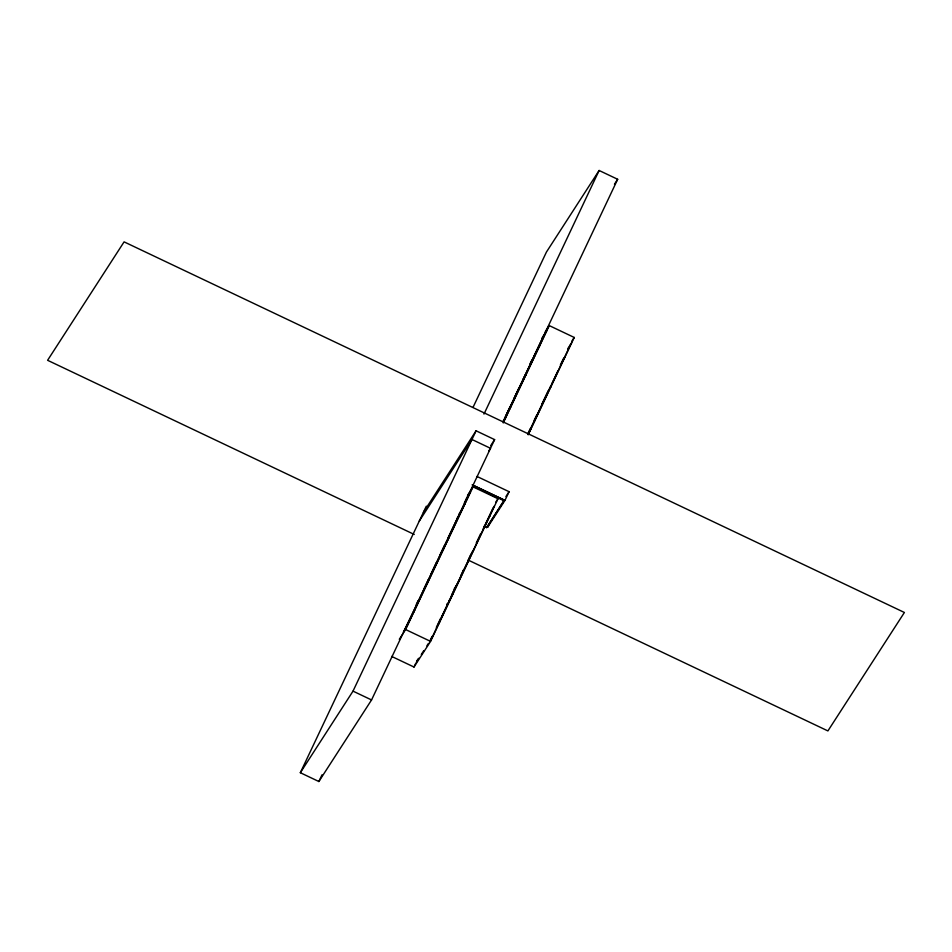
<?xml version="1.0" encoding="UTF-8"?>
<svg xmlns="http://www.w3.org/2000/svg" width="952" height="952" viewBox="0 0 952 952"><rect width="100%" height="100%" fill="white"/><g stroke="black" fill="none" stroke-linecap="round" stroke-linejoin="round"><path stroke-width="1.43" d="M423.39 512.39L476.071 430.804L494.612 439.61L371.554 699.946L318.86 781.521L300.332 772.715L426.317 506.19M473.049 407.325L546.436 252.054L599.129 170.479L617.669 179.285L503.144 421.558L505.833 417.297M300.332 772.715L353.013 691.14L476.071 430.804M483.973 414.096L599.129 170.479M318.86 781.521L322.026 774.821M416.262 604.508L418.106 600.617M458.685 515.02L459.959 512.331M464.397 502.93L466.944 497.551M529.919 364.069L531.145 361.474M404.659 629.736L418.237 602.152M428.662 579.018L423.664 589.585L424.651 588.062M431.161 573.735L436.825 561.704M439.788 555.468L444.489 545.544M448.154 537.797L457.674 517.638M505.464 416.536L510.165 406.611M513.866 398.757L518.864 388.19M522.612 380.253L526.099 373.446M533.644 356.929L544.02 334.961M417.321 603.568L446.726 541.402M459.245 514.865L468.872 494.576M504.203 419.832L533.513 357.797M406.659 626.654L469.788 493.148M504.524 419.653L546.02 331.879M399.293 639.304L405.6 629.534L473.037 486.865L498.003 498.729L430.566 641.386L414.001 667.031L391.665 656.428M503.263 422.926L549.268 325.596L574.235 337.46L528.217 434.79M414.001 667.031L415.893 663.032M417.797 659.201L416.536 661.866L418.916 658.177M446.738 604.698L447.333 603.449M454.366 588.562L454.949 587.324M429.626 641.588L432.065 636.424M436.349 627.38L440.621 618.324M451.474 595.381L454.985 587.931M455.58 586.694L456.163 585.456M461.125 575.008L463.576 569.808M468.658 559.026L470.526 555.064M476.286 542.926L480.736 533.525M530.431 428.388L528.086 433.35M534.239 420.272L536.964 414.584M541.95 404.005L548.197 390.796M560.347 365.044L563.489 358.452M442.287 615.42L457.103 584.064M459.828 578.364L457.329 583.647L458.15 582.374M460.232 577.447L471.692 553.255M493.1 507.916L484.294 526.587M551.065 385.298L529.157 431.684M551.613 384.192L557.86 370.982M431.613 638.506L494.171 506.214M528.134 434.326L570.974 343.732M484.009 526.325L486.686 527.598L504.31 500.145L472.132 484.865M484.889 526.075L487.567 527.337L489.328 523.624M486.686 527.598L504.31 500.145M487.567 527.337L504.976 500.371L509.082 491.696L476.988 476.452M614.468 184.224L617.669 179.285M419.285 521.065L471.966 439.491L490.506 448.297L488.911 450.772M545.329 331.701L549.268 325.596M541.962 338.15L546.734 330.772M539.415 345.838L540.141 344.731M538.832 347.075L539.546 345.969M531.061 361.617L534.929 355.274M525.635 374.993L526.361 373.874M525.052 376.23L525.766 375.124M519.149 388.19L519.982 386.917M518.566 389.439L519.399 388.154M510.105 407.861L510.819 406.754M509.51 409.098L510.236 407.992M503.168 421.748L505.25 418.535M490.613 445.798L494.612 439.61M467.515 495.421L473.037 486.865M466.528 498.193L470.502 492.041M464.659 504.001L465.373 502.894M464.064 505.25L464.778 504.132M457.412 517.709L460.161 513.449M571.866 341.113L574.235 337.46M567.725 348.777L571.7 342.625M564.381 357.69L565.095 356.583M563.798 358.928L564.512 357.821M448.237 538.737L448.951 537.63M446.643 541.545L448.368 538.868M443.251 549.28L443.965 548.173M442.668 550.53L443.382 549.411M550.601 386.845L551.315 385.738M550.018 388.083L550.732 386.976M432.363 571.795L433.196 570.51M431.78 573.033L432.601 571.759M544.116 400.054L544.937 398.769M543.533 401.292L544.354 400.007M427.71 582.16L428.424 581.053M427.127 583.397L427.841 582.291M534.477 420.962L535.191 419.856M530.799 429.15L528.134 433.612M413.93 611.315L414.644 610.208M413.346 612.553L414.06 611.446M403.493 631.557L407.468 625.404M495.635 502.394L498.003 498.729M489.614 515.865L490.328 514.758M489.03 517.103L489.745 515.996M483.271 528.515L484.544 526.539M505.917 496.599L509.082 491.696M471.835 552.695L473.917 549.482M470.621 554.921L473.322 550.732M468.217 561.144L468.931 560.038M467.622 562.382L468.336 561.275M462.993 571.045L463.981 569.522M452.676 594.012L453.39 592.906M452.081 595.262L452.807 594.143M448.63 601.438L449.618 599.915M441.347 617.205L442.609 615.242M438.301 624.405L439.61 622.061M421.296 654.476L423.759 650.668M426.865 645.872L428.448 643.409M430.042 640.946L432.422 637.257M472.882 485.127L504.976 500.371M473.18 486.127L504.013 500.764M414.251 534.453L47.6 360.296L124.093 241.867L904.4 612.481L827.907 730.922L467.967 559.966M405.6 629.534L430.566 641.386M353.013 691.14L371.554 699.946"/></g></svg>
